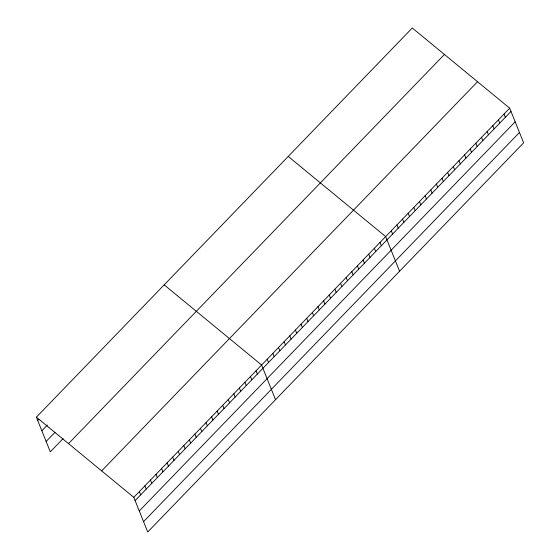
<?xml version="1.0" encoding="UTF-8"?>
<svg xmlns="http://www.w3.org/2000/svg" width="560" height="560" viewBox="0 0 560 560"><rect width="100%" height="100%" fill="white"/><g stroke="black" fill="none" stroke-linecap="round" stroke-linejoin="round"><path stroke-width="0.84" d="M36.379 417.172L412.279 28L509.691 108.178L523.621 142.828L147.721 532L133.791 497.35L36.379 417.172L50.309 451.822L63.084 438.592M37.695 420.455L38.808 419.3M41.86 430.808L47.411 425.054M46.144 441.469L55.034 432.264M68.523 443.632L444.423 54.46M101.647 470.89L477.547 81.718M133.791 497.35L509.691 108.178M135.107 500.626L511.007 111.454M139.272 510.979L515.172 121.807M143.556 521.647L519.463 132.475M288.232 156.429L385.644 236.6L399.574 271.25M164.185 284.858L261.597 365.029L275.527 399.679M504.056 114.016L505.372 117.292M498.414 119.854L499.73 123.13M492.779 125.685L494.095 128.968M487.137 131.523L488.453 134.806M481.502 137.361L482.818 140.637M475.86 143.199L477.176 146.475M470.225 149.037L471.541 152.313M464.583 154.875L465.899 158.151M458.948 160.713L460.264 163.989M453.306 166.551L454.622 169.827M447.671 172.389L448.987 175.665M442.029 178.227L443.345 181.503M436.394 184.065L437.71 187.341M430.752 189.903L432.068 193.179M425.117 195.741L426.433 199.017M419.475 201.579L420.791 204.855M413.84 207.417L415.156 210.693M408.198 213.255L409.514 216.531M402.563 219.093L403.879 222.369M396.921 224.931L398.237 228.207M391.286 230.769L392.602 234.045M380.009 242.438L381.325 245.721M374.367 248.276L375.683 251.552M368.732 254.114L370.048 257.39M363.09 259.952L364.406 263.228M357.455 265.79L358.771 269.066M351.813 271.628L353.129 274.904M346.178 277.466L347.494 280.742M340.536 283.304L341.852 286.58M334.901 289.142L336.217 292.418M329.259 294.98L330.575 298.256M323.624 300.818L324.94 304.094M317.982 306.656L319.298 309.932M312.347 312.494L313.663 315.77M306.705 318.332L308.021 321.608M301.07 324.17L302.386 327.446M295.428 330.008L296.744 333.284M289.793 335.846L291.109 339.122M284.151 341.684L285.467 344.96M278.516 347.515L279.832 350.798M272.874 353.353L274.19 356.629M267.239 359.191L268.555 362.467M256.039 370.783L257.355 374.059M250.481 376.537L251.804 379.813M244.93 382.291L246.246 385.567M239.372 388.045L240.688 391.321M233.814 393.799L235.13 397.075M228.256 399.546L229.572 402.829M222.698 405.3L224.014 408.576M217.14 411.054L218.463 414.33M211.589 416.808L212.905 420.084M206.031 422.562L207.347 425.838M200.473 428.316L201.789 431.592M194.915 434.07L196.231 437.346M189.357 439.817L190.673 443.1M183.799 445.571L185.122 448.847M178.248 451.325L179.564 454.601M172.69 457.079L174.006 460.355M167.132 462.833L168.448 466.109M161.574 468.587L162.89 471.863M156.016 474.341L157.332 477.617M150.458 480.095L151.781 483.371M144.907 485.842L146.223 489.118M139.349 491.596L140.665 494.872"/></g></svg>
